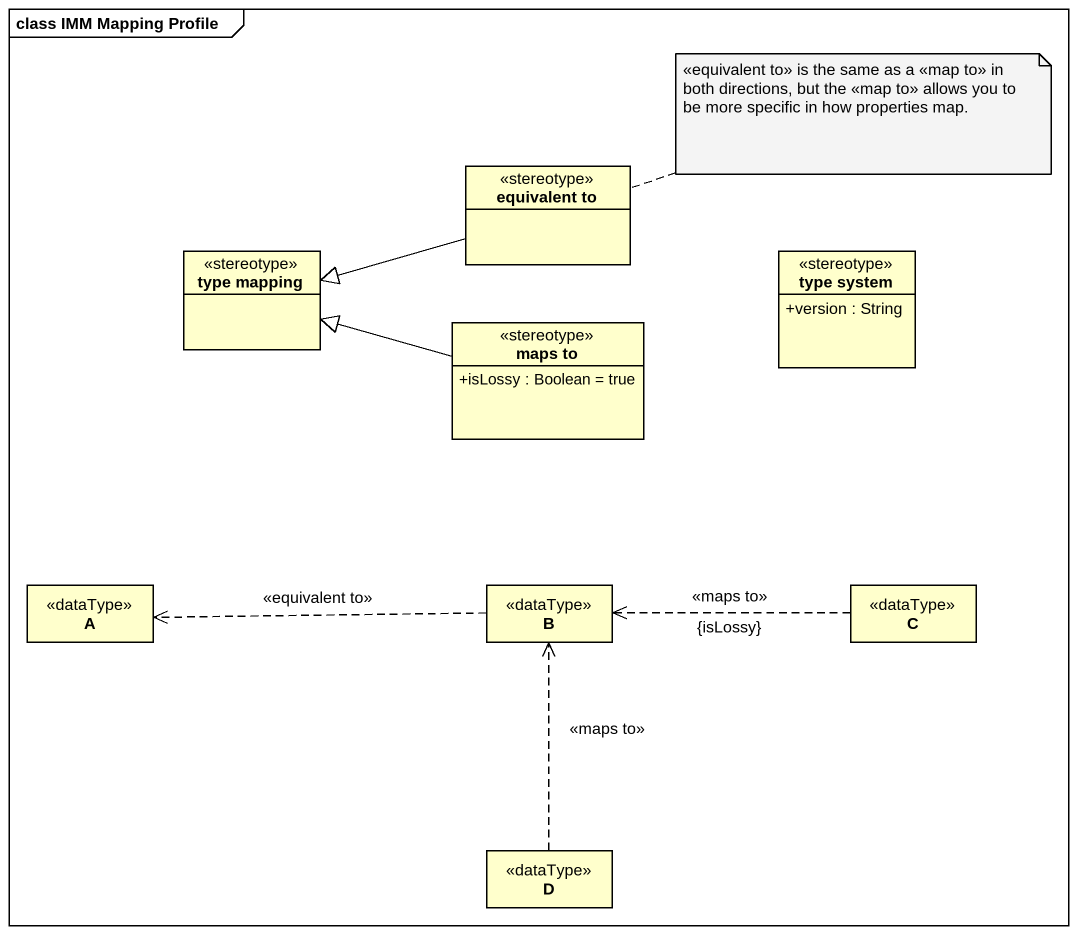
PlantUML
@startuml
mainframe class IMM Mapping Profile
hide circle
hide empty members
skinparam classAttributeIconSize 0
class "equivalent to" as equivalent_to <<stereotype>>
class "type mapping" as type_mapping <<stereotype>>
class "type system" as type_system <<stereotype>> {
  +version : String
}
class "maps to" as maps_to <<stereotype>> {
  +isLossy : Boolean = true
}
class A <<dataType>>
class B <<dataType>>
class C <<dataType>>
class D <<dataType>>
equivalent_to -left-|> type_mapping
maps_to -left-|> type_mapping
B .left.> A : <<equivalent to>>
C .left.> B : <<maps to>>\n{isLossy}
D .up.> B : <<maps to>>
note right of equivalent_to : <<equivalent to>> is the same as a <<map to>> in both directions, but the <<map to>> allows you to be more specific in how properties map.
@enduml
